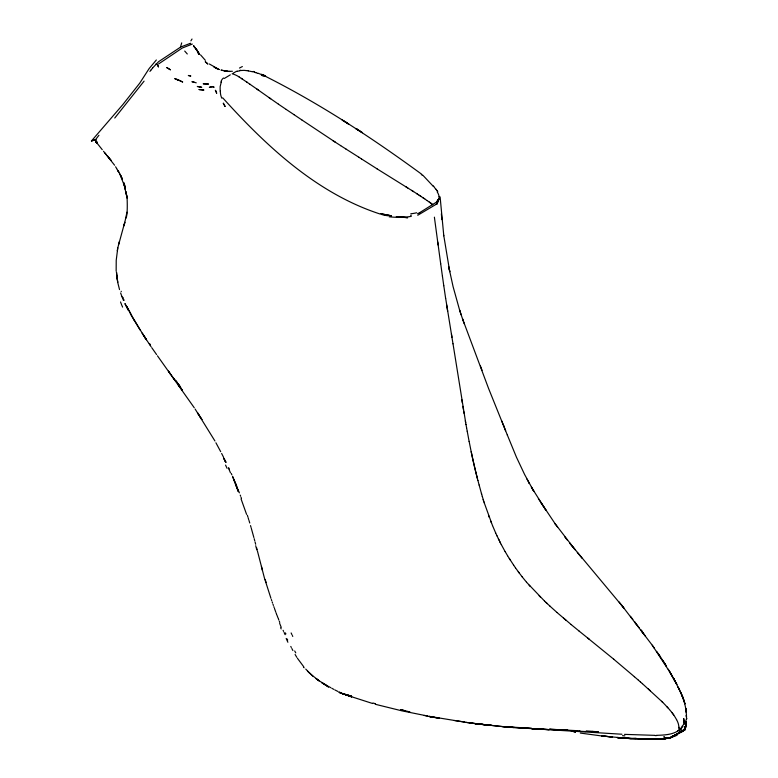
<?xml version="1.0" encoding="UTF-8"?>
<svg xmlns="http://www.w3.org/2000/svg" width="778" height="778" viewBox="0 0 778 778"><rect width="100%" height="100%" fill="white"/><g stroke="black" fill="none" stroke-linecap="round" stroke-linejoin="round"><path stroke-width="1.17" d="M192.02 39.026L190.902 40.864M116.155 271.23L116.223 260.28L117.799 247.774L124.762 222.265L124.072 225.746M686.459 718.571L686.527 715.838M117.799 247.774L117.293 250.74M124.13 225.513L126.97 212.19M686.342 719.251L684.669 724.24M180.447 47.186L181.712 42.878M685.914 721.527L686.108 725.164L685.564 727.323L685.914 721.527L686.108 725.106L685.019 729.589L678.844 732.983L684.951 729.579L685.457 727.411L684.64 729.822M681.771 730.571C685.778 730.989 684.728 723.414 684.835 729.531L678.834 732.895L684.883 729.531L684.805 726.613L684.893 729.531L678.834 732.905L684.971 729.599L685.544 727.284C685.826 732.584 670.548 735.969 684.98 729.599L685.486 727.391L685.01 729.608L678.854 732.964M125.559 218.453C128.506 217.188 126.678 189.492 127.018 198.069M684.98 729.599L685.554 727.294M119.335 241.618L118.489 244.837M95.898 139.661L91.444 140.983L122.768 104.67L139.739 83.149L149.123 68.59L156.349 59.974M438.977 199.071L436.935 204.118L438.743 199.168L436.458 204.167L437.722 199.664L436.38 204.186L417.728 215.273M555.307 729.92L549.472 729.375M221.253 82.098L220.155 86.659L220.164 91.201M436.38 204.186L438.491 199.275M525.597 728.364L502.627 726.623L469.854 722.957L480.678 724.308M662.029 738.75L670.111 737.982L677.589 733.965C679.233 736.883 654.911 740.121 670.121 737.982M190.396 43.869L190.62 43.403A3.569 0.622 -37.2 0 0 190.581 43.247L180.943 46.933M678.037 733.382L670.014 738.04L665.851 738.322L669.955 738.069L678.085 733.323M525.734 728.082L531.646 728.383L508.404 726.856M144.086 81.136L114.745 118.042M149.921 71.44L150.844 70.166M561.628 729.852L567.804 730.085L549.56 729.239L579.941 730.824M152.498 68.075L158.644 61.647L180.389 47.234M579.591 731.242L585.727 731.553M682.977 726.564L679.982 729.57A13.489 10.211 15.5 0 1 679.097 730.172M98.913 135.265L95.606 139.583L96.093 141.956L102.258 149.687M677.677 733.703L669.955 738.069L672.921 735.862M651.585 738.837L643.785 738.974L658.47 738.828M677.531 733.985L670.101 737.991L665.637 738.536L664.062 736.824M157.584 64.866L158.401 66.84L157.584 64.866L155.989 63.971L157.633 64.827M647.782 738.993L654.638 739.1L643.756 739.022L654.726 739.051L643.737 739.032C655.105 738.41 667.67 741.133 677.512 733.985M158.654 63.913L182.256 48.032L192.351 44.064M682.131 730.396L678.669 732.925L681.236 730.805L681.051 727.838M678.26 733.576L677.735 733.897M224.307 78.461L230.307 74.853M420.071 212.394L436.973 201.813A20.782 12.594 21.2 0 0 437.479 201.249L438.627 199.392A19.508 10.98 7.6 0 0 438.85 198.74M679.116 730.182C672.571 734.889 664.12 735.084 656.369 735.346M419.138 212.948L417.485 213.785M678.105 730.785L677.414 731.174M654.979 738.915L626.611 738.371L643.727 739.032L626.611 738.361L635.84 738.575M168.398 371.252L175.313 380.627L173.017 377.515M233.176 73.19L236.298 71.44A6.808 3.647 6.1 0 1 236.804 71.275L237.037 71.148M97.046 141.645L96.161 141.966L97.396 143.434L96.093 141.966L95.577 139.641L91.444 140.983M575.448 732.117L571.071 730.843L575.506 732.088M612.568 736.961L622.283 737.884L617.411 737.505M411.309 215.214L410.648 215.302M670.091 737.991L658.159 738.993L670.014 738.03L661.786 738.828L665.686 738.507L663.955 736.922M229.821 71.488L227.38 71.362L232.408 71.265M240.879 70.526L243.368 70.37A13.654 13.654 0 0 1 244.516 70.39L247.151 70.72M661.767 738.857L665.637 738.536L661.835 738.789M617.158 737.602L631.133 738.623L636.103 738.283M655.125 735.366L624.51 734.364M531.51 728.626L549.287 729.608L537.326 729.074M543.239 729.404L549.287 729.608M621.943 734.238L531.695 728.636L543.326 729.443M541.673 729.287L509.755 727.226M626.64 738.322L631.133 738.604M502.627 726.642L508.287 727.041M612.549 736.99L602.084 735.939M486.007 724.863L475.154 723.637L491.55 725.329L480.58 724.289M508.355 727.129L514.034 727.615M508.627 727.129L496.938 726.02M601.919 735.988L580.31 733.07M389.515 215.603L387.989 215.438M475.164 723.686L486.133 724.911M491.482 725.436L496.986 726.059M225.163 71.099L227.458 71.362L221.02 70.108L227.439 71.362M482.175 724.396L472.314 723.18M471.419 723.063L466.071 722.363M469.863 722.995L429.271 716.344M464.777 722.013L454.381 720.496M381.269 214.427L386.238 215.156M225.25 71.148L227.555 71.498M385.723 215.117L382.047 214.446M248.172 70.895L252.908 71.829M434.085 717.394L424.253 715.449M427.375 715.974L401.74 710.8L375.22 704.255M194.228 82.176L191.923 81.671L196.251 82.828M380.131 214.028C316.996 193.528 266.339 146.167 222.732 97.853M405.289 710.81L400.67 709.643L409.928 711.938M254.124 72.121L255.855 72.578M372.623 703.506L350.324 696.339M258.199 73.307L261.846 74.678M347.046 695.172L348.68 695.765M343.176 693.713L344.459 694.209M209.36 63.981L219.095 69.495M215.448 67.89L219.163 69.563M339.169 692.381L343.03 694.005M339.383 692.128L340.638 692.673M264.384 75.787C319.777 103.571 371.806 137.735 421.754 174.301M338.138 691.564L334.861 689.94M217.286 68.775L213.853 67.025M176.907 79.278L178.697 80.26M333.85 689.396L331.846 688.297M328.102 686.186L319.457 681.003L311.55 674.915M328.87 686.614L330.854 687.733M238.476 76.516L237.309 75.865A30.06 17.524 59.5 0 0 232.165 73.793M238.457 76.526L239.05 76.866M355.916 128.545L362.422 132.678L355.867 128.516L359.125 130.587M239.041 76.876L250.001 84.257M413.614 191.621L377.019 168.836M405.873 186.759L407.818 187.975M377.029 168.826L361.459 158.907M411.679 190.406L417.407 194.062M345.87 148.977L358.882 157.234M345.889 148.968L340.676 145.661M358.862 157.244L361.478 158.897M340.696 145.651L332.887 140.633M335.503 142.306L301.767 119.88M416.454 193.469L418.331 194.675M418.321 194.685L419.264 195.288M419.245 195.297L422.979 197.748M420.178 195.91L421.102 196.523M241.355 78.364L242.221 78.938M422.96 197.758L423.903 198.361M294.006 114.648L286.207 109.455M293.987 114.658L301.776 119.87M423.426 198.069L425.284 199.294M286.226 109.445L278.427 104.184M425.265 199.304L427.122 200.568M427.103 200.578L429.563 202.261A24.935 14.539 59.5 0 1 432.724 204.731A24.935 14.539 59.5 0 0 429.544 202.29L429.281 202.086M249.981 84.267L258.627 90.248M278.446 104.174L268.955 97.551M246.538 81.885L247.394 82.478M256.886 89.052L270.686 98.757M589.423 639.399L578.968 630.968M587.662 638.009L613.716 659.18M578.978 630.958L571.149 624.569M571.169 624.559L556.931 612.442M613.696 659.19L634.391 676.704M563.437 618.063L566.005 620.241M634.371 676.714L638.398 680.167M638.378 680.176L640.401 681.907M640.382 681.917L642.395 683.648M642.375 683.658L661.601 701.289M556.951 612.432L550.007 606.198M312.951 676.228L307.534 671.113M422.814 175.196L433.249 186.302M648.356 688.968L650.35 690.767M550.027 606.188L544.522 601.063M545.913 602.347L547.274 603.64M544.542 601.054L526.541 582.255M661.592 701.299L662.72 702.369A99.623 58.078 59.5 0 1 664.636 704.314L669.508 709.575M662.146 701.834L662.7 702.378M539.125 595.763L540.467 597.105M309.323 672.844L305.754 669.08M434.367 187.479L436.157 189.385M205.363 60.344L200.52 54.839M187.294 53.983L184.707 51.056M667.096 706.891L667.903 707.776M529.098 585.192L530.129 586.349M103.503 151.263L114.59 165.228M96.102 141.966L97.396 143.434L96.093 141.956M557.641 527.231L555.015 523.623L575.098 549.754L569.652 543.025L623.849 607.997L619.123 601.987M669.498 709.585L672.318 713.037M104.738 152.809L106.002 154.307M582.226 558.429L577.315 552.438M526.56 582.245L522.096 576.761M303.712 666.717L297.41 658.256M621.437 604.914L652.246 645.205L670.169 672.6L668.244 669.206M567.143 539.903L564.624 536.674M636.657 624.52L634.469 621.729L639.146 627.739M632.845 619.424L630.433 616.293M193.547 45.824L197.116 50.551L193.498 45.727L194.695 47.302M522.106 576.751L518.265 571.713M178.036 383.729L179.825 386.053L178.094 383.69M671.803 712.405L672.805 713.698M198.234 51.99L195.881 48.849M519.227 572.978L515.474 567.833M645.526 636.297L641.169 630.336L643.62 633.7M672.785 713.708L673.758 715.031A34.738 20.247 59.5 0 1 676.14 718.911L676.549 719.631M157.457 355.809L194.267 407.769M652.246 645.205L654.424 648.317M660.561 657.07L658.567 654.23L662.457 659.987M156.582 354.564L151.759 347.688M673.271 714.369L673.738 715.04M515.493 567.823L513.655 565.207M555.249 523.925L538.386 498.688M151.088 346.735L144.708 337.127M168.495 371.252L170.664 374.413M658.81 654.531L656.642 651.332M150.446 345.111L149.366 343.516L150.426 345.131M513.675 565.198L507.567 555.755M437.012 190.493L437.771 191.719M195.132 409.063L214.932 440.99M175.945 380.461L177.559 382.883M540.749 502.384L545.923 510.164L531.364 487.145L533.825 491.317L524.654 474.59L516.456 457.211L507.295 434.931M144.28 336.417L146.371 339.616L142.218 333.149L146.293 339.646M664.616 663.294L666.561 666.454L662.953 660.746M662.662 660.298L664.704 663.42M144.27 336.436L143.133 334.637M509.279 558.487L510.135 559.849M142.559 333.752L132.066 316.315M296.817 657.332L295.095 654.483M118.733 172.045L116.642 168.641M129.216 311.151L130.694 313.573M134.166 320.205L140.069 329.95M118.82 172.162L117.76 170.401L120.765 175.663M507.587 555.745L505.136 551.583M115.601 166.764L116.651 168.534M671.628 675.071L669.848 672.046L675.265 681.586L669.994 672.289M134.108 320.205L130.315 313.66M670.373 673.067L672.114 676.111M505.116 551.592L501.265 544.522M131.842 315.907L131.258 314.847M673.505 678.319L681.071 693.013L684.99 703.925L683.191 698.245M215.914 442.76L220.689 451.668M529.118 483.128L529.371 483.576L526.969 479.092M676.568 719.611L677.298 721.08A11.767 6.856 59.5 0 1 678.572 724.795L678.97 727.313M130.967 314.312L128.983 310.587M126.95 307.047L128.72 310.344M292.898 650.534L291.838 648.502M128.419 309.508L128.701 310.043M497.006 535.847L501.246 544.532M119.734 173.747L124.85 186.915L123.712 182.986L126.678 196.085M221.623 453.457L223.461 457.056M679.602 689.969L678.095 687.032L683.395 698.77L681.061 692.984M127.582 307.884L127.864 308.428M499.777 541.663L500.507 543.093M290.787 646.44L291.312 647.481M126.97 306.649L127.31 307.349M225.26 460.664L226.145 462.472M498.367 538.765L499.068 540.214M223.626 457.999L225.416 461.685M287.16 639.001L287.675 640.08M285.108 634.673L284.096 632.504M228.567 467.559L229.238 469.017M496.996 535.857L495.683 532.93M286.168 638.505L287.889 642.258M283.095 630.306L283.591 631.405M231.222 473.394L231.873 474.852M495.664 532.94L492.532 525.578M232.525 476.311L234.596 481.076M234.032 480.366L235.627 484.023L232.544 476.525M234.956 481.903L235.306 482.73M228.82 468.91L230.424 472.693M235.656 483.556L236.006 484.383M236.541 485.666L236.813 486.299M464.301 323.833L462.55 318.931L488.574 388.465L505.622 430.749L503.599 425.585M492.513 525.588L484.247 502.841M237.339 487.582L237.591 488.224M238.603 491.647L235.695 484.023M505.447 430.341L507.421 435.252M279.642 623.353L281.228 627.301M501.781 420.995L503.706 425.858M490.733 521.143L491.317 522.631M279.312 621.272L279.769 622.41M123.848 299.608L124.13 300.318M122.029 296.768L123.42 300.269M278.417 618.977L278.864 620.124M682.238 695.795L683.337 698.605M238.107 489.508L238.545 490.626M241.073 498.951L246.577 514.365M278.154 618.306L276.871 614.98M238.972 491.745L239.4 492.863M276.618 614.319L276.034 612.772M482.049 370.318L480.425 365.991M123.041 297.478L123.303 298.188M488.603 515.571L489.294 517.428M240.237 495.109L240.655 496.228M121.981 296.71L120.619 292.975M241.063 497.346L241.472 498.465M123.828 182.636L124.918 186.662L124.48 184.415M275.713 611.907L274.449 608.396M273.827 606.636L274.128 607.521M272.99 604.263L273.409 605.449M684.163 701.104L683.269 698.411M272.164 601.89L272.582 603.076M270.939 598.331L264.413 577.986L257.421 550.98M271.347 599.517L271.755 600.704M461.169 314.837L459.584 310.062L462.716 319.418M247.346 515.24L247.89 516.962M459.71 310.461L453.107 286.732L448.75 266.825L449.752 271.707L443.703 235.17M483.897 501.713L484.227 502.851M248.163 517.827L248.697 519.548M482.311 496.452L483.877 501.732M483.187 499.476L483.527 500.604M248.97 520.414L249.748 523.001M684.202 701.211L686.429 711.656M250.516 525.597L251.022 527.338M482.292 496.461L481.446 493.437M251.275 528.204L253.871 537.52M481.64 494.195L479.151 485.064M265.23 579.513L266.095 582.566M119.52 289.581L117.604 281.967M254.173 538.639L254.776 540.875M255.699 545.718L256.847 549.988M479.131 485.073L477.935 480.483M255.077 542.003L255.67 544.24M469.144 441.447L471.167 451.639A443.032 258.286 59.5 0 0 477.507 478.966L477.916 480.493M256.546 547.615L257.129 549.861M261.427 566.394L262.468 570.488M469.124 441.457L467.238 431.294M466.625 427.919L467.218 431.304M466.012 424.545L466.606 427.929M453.01 343.808L466.003 424.555M686.138 712.278L686.488 715.04M465.332 420.82L465.662 422.687M117.167 278.952L117.75 282.336L116.476 272.135L117.167 278.952L116.749 275.529M463.727 411.504L464.038 413.361M462.871 406.32L463.416 409.646M451.425 334.025L451.96 337.292M445.658 298.363L453 343.818M447.661 311.239L446.63 304.791M461.821 399.678L462.346 402.994M445.638 298.373L443.781 285.672M443.761 285.682L442.439 276.239M442.419 276.248L440.698 263.723M686.449 711.831L686.079 709.186L686.429 711.734M440.688 263.732L437.742 241.948M434.387 217.159L438.14 245.07M443.791 235.802L440.115 196.902M678.99 727.304L679.106 728.723M441.836 219.143L441.885 219.639L441.359 213.814M679.126 728.714L679.213 730.104M684.64 726.555L684.805 729.531M239.478 68.046A50.891 3.725 -33.1 0 1 242.366 66.548M221.02 82.118A8.889 5.903 -11.1 0 1 223.481 78.004M221.856 98.213A32.939 21.609 -18.6 0 1 220.388 91.162M382.426 214.057A41.341 15.356 5.1 0 1 380.559 213.658M387.882 215.749A44.511 28.504 -1.3 0 1 385.596 215.428M411.27 216.401A47.536 24.838 0.8 0 1 389.088 216.799M416.658 212.764A24.147 14.325 3.6 0 1 410.803 213.746M420.295 212.569A38.715 26.89 6 0 1 419.361 213.133M439.064 196.746A16.921 9.628 12.5 0 1 438.967 198.769M437.158 191.845A30.935 17.787 1.1 0 1 439.123 196.766M436.05 189.433A34.076 20.987 -18.7 0 1 436.935 190.532M434.377 187.109A107.082 42.634 74.6 0 1 433.258 185.932M421.336 174.515A35.71 22.173 -1.1 0 1 422.415 175.381M261.369 75.252A62.571 40.193 8 0 1 263.878 76.332M255.797 72.714A45.61 38.579 -4.5 0 1 258.14 73.433M253.083 71.44A47.244 32.384 3.5 0 1 254.309 71.741M247.326 70.574A21.288 2.237 8.9 0 1 248.425 70.759M240.071 70.312A22.358 1.614 -4.8 0 1 240.723 70.253M237.29 71.284A6.185 2.013 -3.8 0 1 239.935 70.886M477.527 478.956A443.032 258.286 59.5 0 1 471.196 451.639M150.981 70.088A85.035 15.229 -36.6 0 1 152.634 67.997M121.28 291.672A59.964 45.027 18.7 0 1 121.154 291.254M122.574 307.115A105.293 76.429 21.8 0 1 122.263 306.376M121.961 305.637A105.293 76.429 21.8 0 1 121.66 304.898M121.368 304.159A105.293 76.429 21.8 0 1 121.086 303.42M120.814 302.681A105.293 76.429 21.8 0 1 120.551 301.942M225.552 465.098A253.307 194.996 69.6 0 1 227.079 468.346M281.159 628.935A88.585 45.338 73.5 0 1 280.664 627.788M285.886 633.914A132.639 12.351 66.2 0 1 285.409 632.903M292.771 636.423A115.669 23.447 68.2 0 1 292.353 635.558M291.945 634.683A115.669 23.447 68.2 0 1 291.128 632.942M295.766 652.888A78.354 34.874 74.9 0 1 294.706 650.972M304.149 667.796A166.832 132.425 -68.3 0 1 303.469 667.009M311.599 674.847A82.964 63.29 -78.1 0 1 309.372 672.756M375.511 703.73A103.814 80.455 -23.6 0 1 372.925 703.011M622.517 735.706A105.934 17.087 3.6 0 1 624.88 735.832M656.593 735.57A25.343 1.439 -0.9 0 1 655.105 735.599M683.609 724.435A19.946 7.868 -28.9 0 1 681.791 726.633M686.828 718.337A21.424 8.762 -41.3 0 1 686.76 718.998M686.031 715.429A58.418 23.7 -50.3 0 1 686.04 716.237M685.603 710.898A70.321 37.334 -13.4 0 1 686.177 712.269M677.978 733.391L669.916 738.108L677.988 733.391M212.569 86.611L209.34 87.34L212.54 86.621L214.125 87.253L212.569 86.611M203.748 90.044L199.11 89.548L203.748 90.044M208.339 84.034L203.34 83.8L208.339 84.034M592.233 731.388L585.96 731.252L598.36 731.767L592.233 731.388M402.158 216.974L396.274 216.712L407.682 217.743L402.158 216.974M622.176 737.904L617.294 737.554L626.757 738.303L622.176 737.904M612.393 736.999L601.9 735.939L612.481 737.048M199.586 86.825L197.281 86.475L201.726 87.301L199.586 86.825M391.383 215.798L381.92 213.96L391.383 215.798M439.239 718.259L429.174 716.499L439.239 718.259M351.52 696.271L343.059 693.927L351.52 696.271M190.707 75.981L188.315 75.476L190.678 76.001M346.327 694.696L343.438 693.986L346.317 694.705M351.617 696.835L339.286 692.42L351.617 696.835M351.257 696.32L348.233 695.192L351.257 696.31M263.684 75.155L261.525 74.338L265.629 76.069L263.684 75.155M182.616 81.972L178.794 80.192L182.616 81.972M176.723 79.434L174.729 78.588L178.609 80.338L176.723 79.434M170.372 69.767L166.764 67.579L170.372 69.767M345.675 122.058L342.164 120.055L348.826 124.227L345.675 122.058M328.442 686.925L321.936 682.763L328.442 686.925M318.97 680.769L316.024 678.572L318.98 680.789M206.647 62.862L205.227 61.715L207.882 64.078L206.647 62.862M199.499 53.896L198.225 52.427L199.489 53.906M111.059 160.424L107.325 155.804L111.059 160.424M643.231 633.136L640.994 630.141L643.231 633.136M197.884 51.776L195.706 48.771L197.884 51.776M216.284 91.561L215.36 90.258L216.663 93.341L216.284 91.561M179.835 386.977L177.598 383.729L179.825 386.987M199.178 54.47L198.02 52.758L199.149 54.489M201.852 419.478L197.602 412.933L201.852 419.478M182.227 390.186L180.126 386.938L182.227 390.196M676.811 684.358L673.408 678.163L676.811 684.358M225.046 106.382L223.325 103.26L225.046 106.382M128.487 310.383L125.025 303.751L128.487 310.383M121.553 177.258L120.648 175.497L122.321 179.066L121.553 177.258M225.562 461.743L223.811 458.213L225.562 461.743M238.35 491.54L235.403 483.935L238.35 491.54M125.307 189.278L124.82 187.128L125.297 189.287M126.833 196.367L125.89 191.787L126.833 196.367M686.225 711.277L685.836 708.67L686.215 711.248M683.969 720.943L683.726 718.512L684.095 723.725L683.969 720.943"/></g></svg>
